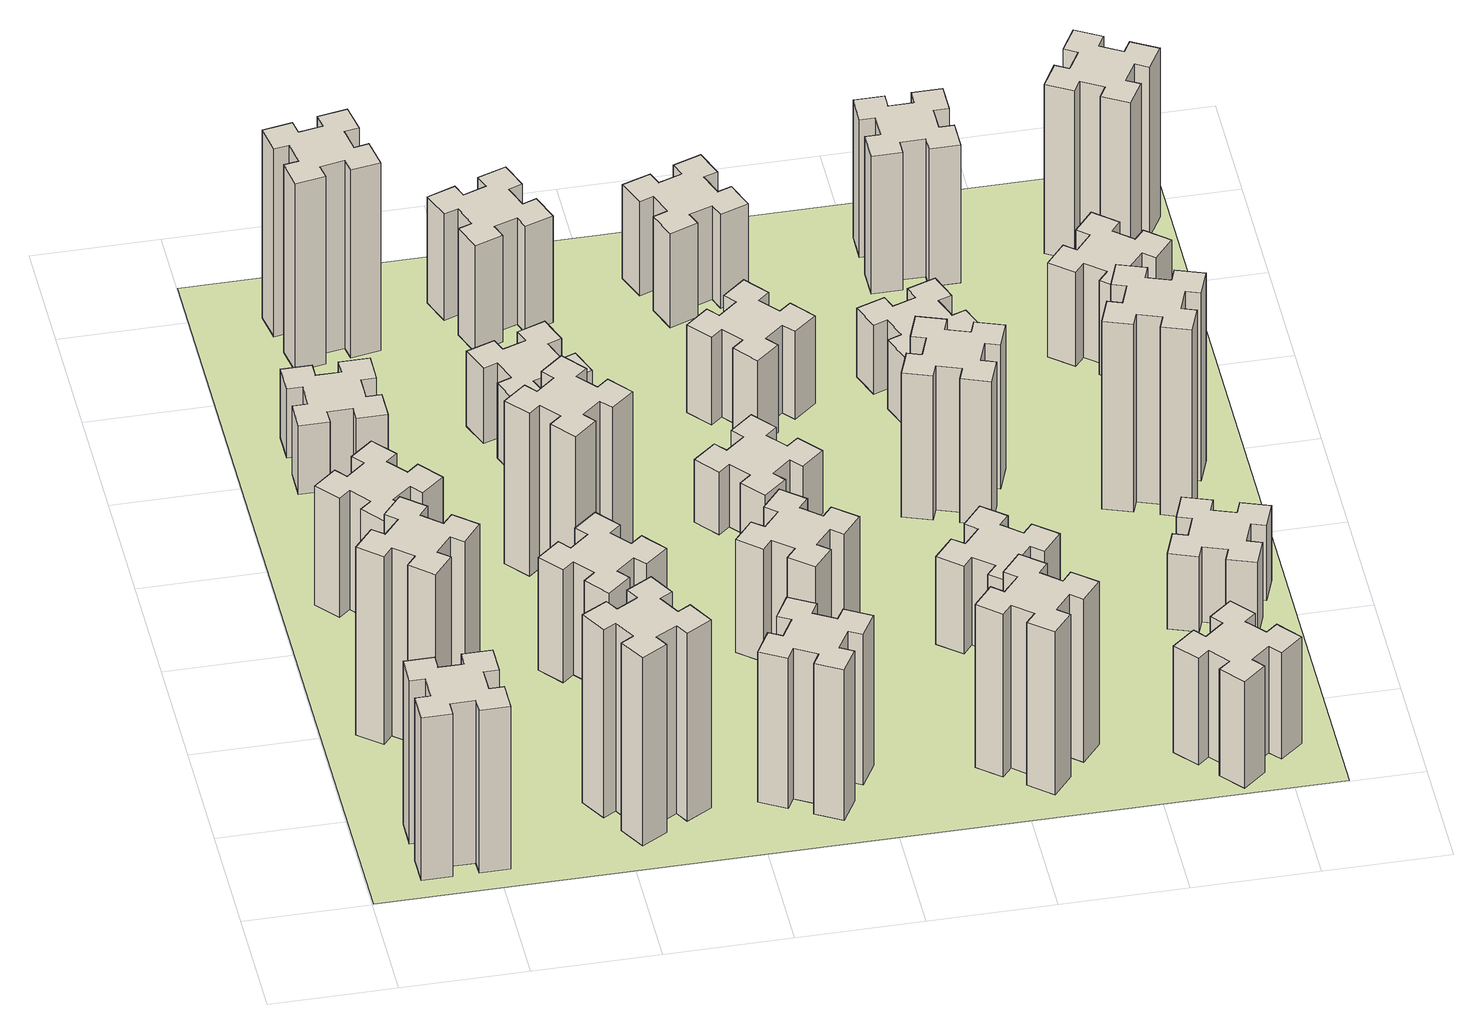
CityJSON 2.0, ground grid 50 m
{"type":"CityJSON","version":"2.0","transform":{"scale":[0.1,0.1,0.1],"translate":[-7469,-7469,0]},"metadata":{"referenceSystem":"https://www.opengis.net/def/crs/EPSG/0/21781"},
"CityObjects":{
"building1":{"type":"Building","attributes":{"class":"1000","function":"1000","usage":"1000","yearOfConstruction":2016,"roofType":"1000","measuredHeight":78,"storeysAboveGround":30,"storeysBelowGround":0},"geometry":[{"type":"Solid","lod":"1","boundaries":[[[[0,1,2,3,4,5,6,7,8,9,10,11,12,13,14,15,16,17,18,19]],[[17,16,20,21]],[[16,15,22,20]],[[15,14,23,22]],[[14,13,24,23]],[[13,12,25,24]],[[12,11,26,25]],[[11,10,27,26]],[[10,9,28,27]],[[9,8,29,28]],[[8,7,30,29]],[[7,6,31,30]],[[6,5,32,31]],[[5,4,33,32]],[[4,3,34,33]],[[3,2,35,34]],[[2,1,36,35]],[[1,0,37,36]],[[0,19,38,37]],[[19,18,39,38]],[[18,17,21,39]],[[24,25,26,27,28,29,30,31,32,33,34,35,36,37,38,39,21,20,22,23]]]]}]},
"building2":{"type":"Building","attributes":{"class":"1000","function":"1000","usage":"1000","yearOfConstruction":2016,"roofType":"1000","measuredHeight":90,"storeysAboveGround":30,"storeysBelowGround":0},"geometry":[{"type":"Solid","lod":"1","boundaries":[[[[40,41,42,43,44,45,46,47,48,49,50,51,52,53,54,55,56,57,58,59]],[[57,56,60,61]],[[56,55,62,60]],[[55,54,63,62]],[[54,53,64,63]],[[53,52,65,64]],[[52,51,66,65]],[[51,50,67,66]],[[50,49,68,67]],[[49,48,69,68]],[[48,47,70,69]],[[47,46,71,70]],[[46,45,72,71]],[[45,44,73,72]],[[44,43,74,73]],[[43,42,75,74]],[[42,41,76,75]],[[41,40,77,76]],[[40,59,78,77]],[[59,58,79,78]],[[58,57,61,79]],[[64,65,66,67,68,69,70,71,72,73,74,75,76,77,78,79,61,60,62,63]]]]}]},
"building3":{"type":"Building","attributes":{"class":"1000","function":"1000","usage":"1000","yearOfConstruction":2016,"roofType":"1000","measuredHeight":57,"storeysAboveGround":30,"storeysBelowGround":0},"geometry":[{"type":"Solid","lod":"1","boundaries":[[[[80,81,82,83,84,85,86,87,88,89,90,91,92,93,94,95,96,97,98,99]],[[97,96,100,101]],[[96,95,102,100]],[[95,94,103,102]],[[94,93,104,103]],[[93,92,105,104]],[[92,91,106,105]],[[91,90,107,106]],[[90,89,108,107]],[[89,88,109,108]],[[88,87,110,109]],[[87,86,111,110]],[[86,85,112,111]],[[85,84,113,112]],[[84,83,114,113]],[[83,82,115,114]],[[82,81,116,115]],[[81,80,117,116]],[[80,99,118,117]],[[99,98,119,118]],[[98,97,101,119]],[[104,105,106,107,108,109,110,111,112,113,114,115,116,117,118,119,101,100,102,103]]]]}]},
"building4":{"type":"Building","attributes":{"class":"1000","function":"1000","usage":"1000","yearOfConstruction":2016,"roofType":"1000","measuredHeight":33,"storeysAboveGround":30,"storeysBelowGround":0},"geometry":[{"type":"Solid","lod":"1","boundaries":[[[[120,121,122,123,124,125,126,127,128,129,130,131,132,133,134,135,136,137,138,139]],[[137,136,140,141]],[[136,135,142,140]],[[135,134,143,142]],[[134,133,144,143]],[[133,132,145,144]],[[132,131,146,145]],[[131,130,147,146]],[[130,129,148,147]],[[129,128,149,148]],[[128,127,150,149]],[[127,126,151,150]],[[126,125,152,151]],[[125,124,153,152]],[[124,123,154,153]],[[123,122,155,154]],[[122,121,156,155]],[[121,120,157,156]],[[120,139,158,157]],[[139,138,159,158]],[[138,137,141,159]],[[144,145,146,147,148,149,150,151,152,153,154,155,156,157,158,159,141,140,142,143]]]]}]},
"building5":{"type":"Building","attributes":{"class":"1000","function":"1000","usage":"1000","yearOfConstruction":2016,"roofType":"1000","measuredHeight":90,"storeysAboveGround":30,"storeysBelowGround":0},"geometry":[{"type":"Solid","lod":"1","boundaries":[[[[160,161,162,163,164,165,166,167,168,169,170,171,172,173,174,175,176,177,178,179]],[[177,176,180,181]],[[176,175,182,180]],[[175,174,183,182]],[[174,173,184,183]],[[173,172,185,184]],[[172,171,186,185]],[[171,170,187,186]],[[170,169,188,187]],[[169,168,189,188]],[[168,167,190,189]],[[167,166,191,190]],[[166,165,192,191]],[[165,164,193,192]],[[164,163,194,193]],[[163,162,195,194]],[[162,161,196,195]],[[161,160,197,196]],[[160,179,198,197]],[[179,178,199,198]],[[178,177,181,199]],[[184,185,186,187,188,189,190,191,192,193,194,195,196,197,198,199,181,180,182,183]]]]}]},
"building6":{"type":"Building","attributes":{"class":"1000","function":"1000","usage":"1000","yearOfConstruction":2016,"roofType":"1000","measuredHeight":90,"storeysAboveGround":30,"storeysBelowGround":0},"geometry":[{"type":"Solid","lod":"1","boundaries":[[[[200,201,202,203,204,205,206,207,208,209,210,211,212,213,214,215,216,217,218,219]],[[217,216,220,221]],[[216,215,222,220]],[[215,214,223,222]],[[214,213,224,223]],[[213,212,225,224]],[[212,211,226,225]],[[211,210,227,226]],[[210,209,228,227]],[[209,208,229,228]],[[208,207,230,229]],[[207,206,231,230]],[[206,205,232,231]],[[205,204,233,232]],[[204,203,234,233]],[[203,202,235,234]],[[202,201,236,235]],[[201,200,237,236]],[[200,219,238,237]],[[219,218,239,238]],[[218,217,221,239]],[[224,225,226,227,228,229,230,231,232,233,234,235,236,237,238,239,221,220,222,223]]]]}]},
"building7":{"type":"Building","attributes":{"class":"1000","function":"1000","usage":"1000","yearOfConstruction":2016,"roofType":"1000","measuredHeight":54,"storeysAboveGround":30,"storeysBelowGround":0},"geometry":[{"type":"Solid","lod":"1","boundaries":[[[[240,241,242,243,244,245,246,247,248,249,250,251,252,253,254,255,256,257,258,259]],[[257,256,260,261]],[[256,255,262,260]],[[255,254,263,262]],[[254,253,264,263]],[[253,252,265,264]],[[252,251,266,265]],[[251,250,267,266]],[[250,249,268,267]],[[249,248,269,268]],[[248,247,270,269]],[[247,246,271,270]],[[246,245,272,271]],[[245,244,273,272]],[[244,243,274,273]],[[243,242,275,274]],[[242,241,276,275]],[[241,240,277,276]],[[240,259,278,277]],[[259,258,279,278]],[[258,257,261,279]],[[264,265,266,267,268,269,270,271,272,273,274,275,276,277,278,279,261,260,262,263]]]]}]},
"building8":{"type":"Building","attributes":{"class":"1000","function":"1000","usage":"1000","yearOfConstruction":2016,"roofType":"1000","measuredHeight":78,"storeysAboveGround":30,"storeysBelowGround":0},"geometry":[{"type":"Solid","lod":"1","boundaries":[[[[280,281,282,283,284,285,286,287,288,289,290,291,292,293,294,295,296,297,298,299]],[[297,296,300,301]],[[296,295,302,300]],[[295,294,303,302]],[[294,293,304,303]],[[293,292,305,304]],[[292,291,306,305]],[[291,290,307,306]],[[290,289,308,307]],[[289,288,309,308]],[[288,287,310,309]],[[287,286,311,310]],[[286,285,312,311]],[[285,284,313,312]],[[284,283,314,313]],[[283,282,315,314]],[[282,281,316,315]],[[281,280,317,316]],[[280,299,318,317]],[[299,298,319,318]],[[298,297,301,319]],[[304,305,306,307,308,309,310,311,312,313,314,315,316,317,318,319,301,300,302,303]]]]}]},
"building9":{"type":"Building","attributes":{"class":"1000","function":"1000","usage":"1000","yearOfConstruction":2016,"roofType":"1000","measuredHeight":72,"storeysAboveGround":30,"storeysBelowGround":0},"geometry":[{"type":"Solid","lod":"1","boundaries":[[[[320,321,322,323,324,325,326,327,328,329,330,331,332,333,334,335,336,337,338,339]],[[337,336,340,341]],[[336,335,342,340]],[[335,334,343,342]],[[334,333,344,343]],[[333,332,345,344]],[[332,331,346,345]],[[331,330,347,346]],[[330,329,348,347]],[[329,328,349,348]],[[328,327,350,349]],[[327,326,351,350]],[[326,325,352,351]],[[325,324,353,352]],[[324,323,354,353]],[[323,322,355,354]],[[322,321,356,355]],[[321,320,357,356]],[[320,339,358,357]],[[339,338,359,358]],[[338,337,341,359]],[[344,345,346,347,348,349,350,351,352,353,354,355,356,357,358,359,341,340,342,343]]]]}]},
"building10":{"type":"Building","attributes":{"class":"1000","function":"1000","usage":"1000","yearOfConstruction":2016,"roofType":"1000","measuredHeight":36,"storeysAboveGround":30,"storeysBelowGround":0},"geometry":[{"type":"Solid","lod":"1","boundaries":[[[[360,361,362,363,364,365,366,367,368,369,370,371,372,373,374,375,376,377,378,379]],[[377,376,380,381]],[[376,375,382,380]],[[375,374,383,382]],[[374,373,384,383]],[[373,372,385,384]],[[372,371,386,385]],[[371,370,387,386]],[[370,369,388,387]],[[369,368,389,388]],[[368,367,390,389]],[[367,366,391,390]],[[366,365,392,391]],[[365,364,393,392]],[[364,363,394,393]],[[363,362,395,394]],[[362,361,396,395]],[[361,360,397,396]],[[360,379,398,397]],[[379,378,399,398]],[[378,377,381,399]],[[384,385,386,387,388,389,390,391,392,393,394,395,396,397,398,399,381,380,382,383]]]]}]},
"building11":{"type":"Building","attributes":{"class":"1000","function":"1000","usage":"1000","yearOfConstruction":2016,"roofType":"1000","measuredHeight":51,"storeysAboveGround":30,"storeysBelowGround":0},"geometry":[{"type":"Solid","lod":"1","boundaries":[[[[400,401,402,403,404,405,406,407,408,409,410,411,412,413,414,415,416,417,418,419]],[[417,416,420,421]],[[416,415,422,420]],[[415,414,423,422]],[[414,413,424,423]],[[413,412,425,424]],[[412,411,426,425]],[[411,410,427,426]],[[410,409,428,427]],[[409,408,429,428]],[[408,407,430,429]],[[407,406,431,430]],[[406,405,432,431]],[[405,404,433,432]],[[404,403,434,433]],[[403,402,435,434]],[[402,401,436,435]],[[401,400,437,436]],[[400,419,438,437]],[[419,418,439,438]],[[418,417,421,439]],[[424,425,426,427,428,429,430,431,432,433,434,435,436,437,438,439,421,420,422,423]]]]}]},
"building12":{"type":"Building","attributes":{"class":"1000","function":"1000","usage":"1000","yearOfConstruction":2016,"roofType":"1000","measuredHeight":54,"storeysAboveGround":30,"storeysBelowGround":0},"geometry":[{"type":"Solid","lod":"1","boundaries":[[[[440,441,442,443,444,445,446,447,448,449,450,451,452,453,454,455,456,457,458,459]],[[457,456,460,461]],[[456,455,462,460]],[[455,454,463,462]],[[454,453,464,463]],[[453,452,465,464]],[[452,451,466,465]],[[451,450,467,466]],[[450,449,468,467]],[[449,448,469,468]],[[448,447,470,469]],[[447,446,471,470]],[[446,445,472,471]],[[445,444,473,472]],[[444,443,474,473]],[[443,442,475,474]],[[442,441,476,475]],[[441,440,477,476]],[[440,459,478,477]],[[459,458,479,478]],[[458,457,461,479]],[[464,465,466,467,468,469,470,471,472,473,474,475,476,477,478,479,461,460,462,463]]]]}]},
"building13":{"type":"Building","attributes":{"class":"1000","function":"1000","usage":"1000","yearOfConstruction":2016,"roofType":"1000","measuredHeight":30,"storeysAboveGround":30,"storeysBelowGround":0},"geometry":[{"type":"Solid","lod":"1","boundaries":[[[[480,481,482,483,484,485,486,487,488,489,490,491,492,493,494,495,496,497,498,499]],[[497,496,500,501]],[[496,495,502,500]],[[495,494,503,502]],[[494,493,504,503]],[[493,492,505,504]],[[492,491,506,505]],[[491,490,507,506]],[[490,489,508,507]],[[489,488,509,508]],[[488,487,510,509]],[[487,486,511,510]],[[486,485,512,511]],[[485,484,513,512]],[[484,483,514,513]],[[483,482,515,514]],[[482,481,516,515]],[[481,480,517,516]],[[480,499,518,517]],[[499,498,519,518]],[[498,497,501,519]],[[504,505,506,507,508,509,510,511,512,513,514,515,516,517,518,519,501,500,502,503]]]]}]},
"building14":{"type":"Building","attributes":{"class":"1000","function":"1000","usage":"1000","yearOfConstruction":2016,"roofType":"1000","measuredHeight":78,"storeysAboveGround":30,"storeysBelowGround":0},"geometry":[{"type":"Solid","lod":"1","boundaries":[[[[520,521,522,523,524,525,526,527,528,529,530,531,532,533,534,535,536,537,538,539]],[[537,536,540,541]],[[536,535,542,540]],[[535,534,543,542]],[[534,533,544,543]],[[533,532,545,544]],[[532,531,546,545]],[[531,530,547,546]],[[530,529,548,547]],[[529,528,549,548]],[[528,527,550,549]],[[527,526,551,550]],[[526,525,552,551]],[[525,524,553,552]],[[524,523,554,553]],[[523,522,555,554]],[[522,521,556,555]],[[521,520,557,556]],[[520,539,558,557]],[[539,538,559,558]],[[538,537,541,559]],[[544,545,546,547,548,549,550,551,552,553,554,555,556,557,558,559,541,540,542,543]]]]}]},
"building15":{"type":"Building","attributes":{"class":"1000","function":"1000","usage":"1000","yearOfConstruction":2016,"roofType":"1000","measuredHeight":42,"storeysAboveGround":30,"storeysBelowGround":0},"geometry":[{"type":"Solid","lod":"1","boundaries":[[[[560,561,562,563,564,565,566,567,568,569,570,571,572,573,574,575,576,577,578,579]],[[577,576,580,581]],[[576,575,582,580]],[[575,574,583,582]],[[574,573,584,583]],[[573,572,585,584]],[[572,571,586,585]],[[571,570,587,586]],[[570,569,588,587]],[[569,568,589,588]],[[568,567,590,589]],[[567,566,591,590]],[[566,565,592,591]],[[565,564,593,592]],[[564,563,594,593]],[[563,562,595,594]],[[562,561,596,595]],[[561,560,597,596]],[[560,579,598,597]],[[579,578,599,598]],[[578,577,581,599]],[[584,585,586,587,588,589,590,591,592,593,594,595,596,597,598,599,581,580,582,583]]]]}]},
"building16":{"type":"Building","attributes":{"class":"1000","function":"1000","usage":"1000","yearOfConstruction":2016,"roofType":"1000","measuredHeight":45,"storeysAboveGround":30,"storeysBelowGround":0},"geometry":[{"type":"Solid","lod":"1","boundaries":[[[[600,601,602,603,604,605,606,607,608,609,610,611,612,613,614,615,616,617,618,619]],[[617,616,620,621]],[[616,615,622,620]],[[615,614,623,622]],[[614,613,624,623]],[[613,612,625,624]],[[612,611,626,625]],[[611,610,627,626]],[[610,609,628,627]],[[609,608,629,628]],[[608,607,630,629]],[[607,606,631,630]],[[606,605,632,631]],[[605,604,633,632]],[[604,603,634,633]],[[603,602,635,634]],[[602,601,636,635]],[[601,600,637,636]],[[600,619,638,637]],[[619,618,639,638]],[[618,617,621,639]],[[624,625,626,627,628,629,630,631,632,633,634,635,636,637,638,639,621,620,622,623]]]]}]},
"building17":{"type":"Building","attributes":{"class":"1000","function":"1000","usage":"1000","yearOfConstruction":2016,"roofType":"1000","measuredHeight":42,"storeysAboveGround":30,"storeysBelowGround":0},"geometry":[{"type":"Solid","lod":"1","boundaries":[[[[640,641,642,643,644,645,646,647,648,649,650,651,652,653,654,655,656,657,658,659]],[[657,656,660,661]],[[656,655,662,660]],[[655,654,663,662]],[[654,653,664,663]],[[653,652,665,664]],[[652,651,666,665]],[[651,650,667,666]],[[650,649,668,667]],[[649,648,669,668]],[[648,647,670,669]],[[647,646,671,670]],[[646,645,672,671]],[[645,644,673,672]],[[644,643,674,673]],[[643,642,675,674]],[[642,641,676,675]],[[641,640,677,676]],[[640,659,678,677]],[[659,658,679,678]],[[658,657,661,679]],[[664,665,666,667,668,669,670,671,672,673,674,675,676,677,678,679,661,660,662,663]]]]}]},
"building18":{"type":"Building","attributes":{"class":"1000","function":"1000","usage":"1000","yearOfConstruction":2016,"roofType":"1000","measuredHeight":69,"storeysAboveGround":30,"storeysBelowGround":0},"geometry":[{"type":"Solid","lod":"1","boundaries":[[[[680,681,682,683,684,685,686,687,688,689,690,691,692,693,694,695,696,697,698,699]],[[697,696,700,701]],[[696,695,702,700]],[[695,694,703,702]],[[694,693,704,703]],[[693,692,705,704]],[[692,691,706,705]],[[691,690,707,706]],[[690,689,708,707]],[[689,688,709,708]],[[688,687,710,709]],[[687,686,711,710]],[[686,685,712,711]],[[685,684,713,712]],[[684,683,714,713]],[[683,682,715,714]],[[682,681,716,715]],[[681,680,717,716]],[[680,699,718,717]],[[699,698,719,718]],[[698,697,701,719]],[[704,705,706,707,708,709,710,711,712,713,714,715,716,717,718,719,701,700,702,703]]]]}]},
"building19":{"type":"Building","attributes":{"class":"1000","function":"1000","usage":"1000","yearOfConstruction":2016,"roofType":"1000","measuredHeight":33,"storeysAboveGround":30,"storeysBelowGround":0},"geometry":[{"type":"Solid","lod":"1","boundaries":[[[[720,721,722,723,724,725,726,727,728,729,730,731,732,733,734,735,736,737,738,739]],[[737,736,740,741]],[[736,735,742,740]],[[735,734,743,742]],[[734,733,744,743]],[[733,732,745,744]],[[732,731,746,745]],[[731,730,747,746]],[[730,729,748,747]],[[729,728,749,748]],[[728,727,750,749]],[[727,726,751,750]],[[726,725,752,751]],[[725,724,753,752]],[[724,723,754,753]],[[723,722,755,754]],[[722,721,756,755]],[[721,720,757,756]],[[720,739,758,757]],[[739,738,759,758]],[[738,737,741,759]],[[744,745,746,747,748,749,750,751,752,753,754,755,756,757,758,759,741,740,742,743]]]]}]},
"building20":{"type":"Building","attributes":{"class":"1000","function":"1000","usage":"1000","yearOfConstruction":2016,"roofType":"1000","measuredHeight":51,"storeysAboveGround":30,"storeysBelowGround":0},"geometry":[{"type":"Solid","lod":"1","boundaries":[[[[760,761,762,763,764,765,766,767,768,769,770,771,772,773,774,775,776,777,778,779]],[[777,776,780,781]],[[776,775,782,780]],[[775,774,783,782]],[[774,773,784,783]],[[773,772,785,784]],[[772,771,786,785]],[[771,770,787,786]],[[770,769,788,787]],[[769,768,789,788]],[[768,767,790,789]],[[767,766,791,790]],[[766,765,792,791]],[[765,764,793,792]],[[764,763,794,793]],[[763,762,795,794]],[[762,761,796,795]],[[761,760,797,796]],[[760,779,798,797]],[[779,778,799,798]],[[778,777,781,799]],[[784,785,786,787,788,789,790,791,792,793,794,795,796,797,798,799,781,780,782,783]]]]}]},
"building21":{"type":"Building","attributes":{"class":"1000","function":"1000","usage":"1000","yearOfConstruction":2016,"roofType":"1000","measuredHeight":66,"storeysAboveGround":30,"storeysBelowGround":0},"geometry":[{"type":"Solid","lod":"1","boundaries":[[[[800,801,802,803,804,805,806,807,808,809,810,811,812,813,814,815,816,817,818,819]],[[817,816,820,821]],[[816,815,822,820]],[[815,814,823,822]],[[814,813,824,823]],[[813,812,825,824]],[[812,811,826,825]],[[811,810,827,826]],[[810,809,828,827]],[[809,808,829,828]],[[808,807,830,829]],[[807,806,831,830]],[[806,805,832,831]],[[805,804,833,832]],[[804,803,834,833]],[[803,802,835,834]],[[802,801,836,835]],[[801,800,837,836]],[[800,819,838,837]],[[819,818,839,838]],[[818,817,821,839]],[[824,825,826,827,828,829,830,831,832,833,834,835,836,837,838,839,821,820,822,823]]]]}]},
"building22":{"type":"Building","attributes":{"class":"1000","function":"1000","usage":"1000","yearOfConstruction":2016,"roofType":"1000","measuredHeight":36,"storeysAboveGround":30,"storeysBelowGround":0},"geometry":[{"type":"Solid","lod":"1","boundaries":[[[[840,841,842,843,844,845,846,847,848,849,850,851,852,853,854,855,856,857,858,859]],[[857,856,860,861]],[[856,855,862,860]],[[855,854,863,862]],[[854,853,864,863]],[[853,852,865,864]],[[852,851,866,865]],[[851,850,867,866]],[[850,849,868,867]],[[849,848,869,868]],[[848,847,870,869]],[[847,846,871,870]],[[846,845,872,871]],[[845,844,873,872]],[[844,843,874,873]],[[843,842,875,874]],[[842,841,876,875]],[[841,840,877,876]],[[840,859,878,877]],[[859,858,879,878]],[[858,857,861,879]],[[864,865,866,867,868,869,870,871,872,873,874,875,876,877,878,879,861,860,862,863]]]]}]},
"building23":{"type":"Building","attributes":{"class":"1000","function":"1000","usage":"1000","yearOfConstruction":2016,"roofType":"1000","measuredHeight":90,"storeysAboveGround":30,"storeysBelowGround":0},"geometry":[{"type":"Solid","lod":"1","boundaries":[[[[880,881,882,883,884,885,886,887,888,889,890,891,892,893,894,895,896,897,898,899]],[[897,896,900,901]],[[896,895,902,900]],[[895,894,903,902]],[[894,893,904,903]],[[893,892,905,904]],[[892,891,906,905]],[[891,890,907,906]],[[890,889,908,907]],[[889,888,909,908]],[[888,887,910,909]],[[887,886,911,910]],[[886,885,912,911]],[[885,884,913,912]],[[884,883,914,913]],[[883,882,915,914]],[[882,881,916,915]],[[881,880,917,916]],[[880,899,918,917]],[[899,898,919,918]],[[898,897,901,919]],[[904,905,906,907,908,909,910,911,912,913,914,915,916,917,918,919,901,900,902,903]]]]}]},
"building24":{"type":"Building","attributes":{"class":"1000","function":"1000","usage":"1000","yearOfConstruction":2016,"roofType":"1000","measuredHeight":45,"storeysAboveGround":30,"storeysBelowGround":0},"geometry":[{"type":"Solid","lod":"1","boundaries":[[[[920,921,922,923,924,925,926,927,928,929,930,931,932,933,934,935,936,937,938,939]],[[937,936,940,941]],[[936,935,942,940]],[[935,934,943,942]],[[934,933,944,943]],[[933,932,945,944]],[[932,931,946,945]],[[931,930,947,946]],[[930,929,948,947]],[[929,928,949,948]],[[928,927,950,949]],[[927,926,951,950]],[[926,925,952,951]],[[925,924,953,952]],[[924,923,954,953]],[[923,922,955,954]],[[922,921,956,955]],[[921,920,957,956]],[[920,939,958,957]],[[939,938,959,958]],[[938,937,941,959]],[[944,945,946,947,948,949,950,951,952,953,954,955,956,957,958,959,941,940,942,943]]]]}]},
"building25":{"type":"Building","attributes":{"class":"1000","function":"1000","usage":"1000","yearOfConstruction":2016,"roofType":"1000","measuredHeight":81,"storeysAboveGround":30,"storeysBelowGround":0},"geometry":[{"type":"Solid","lod":"1","boundaries":[[[[960,961,962,963,964,965,966,967,968,969,970,971,972,973,974,975,976,977,978,979]],[[977,976,980,981]],[[976,975,982,980]],[[975,974,983,982]],[[974,973,984,983]],[[973,972,985,984]],[[972,971,986,985]],[[971,970,987,986]],[[970,969,988,987]],[[969,968,989,988]],[[968,967,990,989]],[[967,966,991,990]],[[966,965,992,991]],[[965,964,993,992]],[[964,963,994,993]],[[963,962,995,994]],[[962,961,996,995]],[[961,960,997,996]],[[960,979,998,997]],[[979,978,999,998]],[[978,977,981,999]],[[984,985,986,987,988,989,990,991,992,993,994,995,996,997,998,999,981,980,982,983]]]]}]},
"landuse1":{"type":"LandUse","attributes":{"name":"plot1","function":"1010"},"geometry":[{"type":"MultiSurface","lod":"1","boundaries":[[[1000,1001,1002,1003]]]}]}
},
"vertices":[
[265,325,0],[265,225,0],[205,225,0],[205,105,0],[325,105,0],[325,165,0],[425,165,0],[425,105,0],[545,105,0],[545,225,0],[485,225,0],[485,325,0],[545,325,0],[545,445,0],[425,445,0],[425,385,0],[325,385,0],[325,445,0],[205,445,0],[205,325,0],[325,385,780],[325,445,780],[425,385,780],[425,445,780],[545,445,780],[545,325,780],[485,325,780],[485,225,780],[545,225,780],[545,105,780],[425,105,780],[425,165,780],[325,165,780],[325,105,780],[205,105,780],[205,225,780],[265,225,780],[265,325,780],[205,325,780],[205,445,780],
[484,1067,0],[408,1132,0],[446,1178,0],[354,1255,0],[277,1163,0],[323,1124,0],[259,1048,0],[213,1086,0],[136,994,0],[228,917,0],[266,963,0],[343,899,0],[304,853,0],[396,776,0],[473,868,0],[427,906,0],[492,983,0],[538,944,0],[615,1036,0],[523,1113,0],[492,983,900],[538,944,900],[427,906,900],[473,868,900],[396,776,900],[304,853,900],[343,899,900],[266,963,900],[228,917,900],[136,994,900],[213,1086,900],[259,1048,900],[323,1124,900],[277,1163,900],[354,1255,900],[446,1178,900],[408,1132,900],[484,1067,900],[523,1113,900],[615,1036,900],
[492,1788,0],[427,1864,0],[473,1903,0],[396,1995,0],[304,1918,0],[343,1872,0],[266,1807,0],[228,1853,0],[136,1776,0],[213,1684,0],[259,1723,0],[323,1646,0],[277,1608,0],[354,1516,0],[446,1593,0],[408,1639,0],[484,1703,0],[523,1657,0],[615,1734,0],[538,1826,0],[484,1703,570],[523,1657,570],[408,1639,570],[446,1593,570],[354,1516,570],[277,1608,570],[323,1646,570],[259,1723,570],[213,1684,570],[136,1776,570],[228,1853,570],[266,1807,570],[343,1872,570],[304,1918,570],[396,1995,570],[473,1903,570],[427,1864,570],[492,1788,570],[538,1826,570],[615,1734,570],
[485,2545,0],[485,2645,0],[545,2645,0],[545,2765,0],[425,2765,0],[425,2705,0],[325,2705,0],[325,2765,0],[205,2765,0],[205,2645,0],[265,2645,0],[265,2545,0],[205,2545,0],[205,2425,0],[325,2425,0],[325,2485,0],[425,2485,0],[425,2425,0],[545,2425,0],[545,2545,0],[425,2485,330],[425,2425,330],[325,2485,330],[325,2425,330],[205,2425,330],[205,2545,330],[265,2545,330],[265,2645,330],[205,2645,330],[205,2765,330],[325,2765,330],[325,2705,330],[425,2705,330],[425,2765,330],[545,2765,330],[545,2645,330],[485,2645,330],[485,2545,330],[545,2545,330],[545,2425,330],
[1127,255,0],[1214,305,0],[1244,253,0],[1348,313,0],[1288,417,0],[1236,387,0],[1186,474,0],[1238,504,0],[1178,608,0],[1074,548,0],[1104,496,0],[1017,446,0],[987,498,0],[883,438,0],[943,334,0],[995,364,0],[1045,277,0],[993,247,0],[1053,143,0],[1157,203,0],[1045,277,900],[993,247,900],[995,364,900],[943,334,900],[883,438,900],[987,498,900],[1017,446,900],[1104,496,900],[1074,548,900],[1178,608,900],[1238,504,900],[1186,474,900],[1236,387,900],[1288,417,900],[1348,313,900],[1244,253,900],[1214,305,900],[1127,255,900],[1157,203,900],[1053,143,900],
[592,3305,0],[575,3404,0],[634,3414,0],[613,3532,0],[495,3511,0],[505,3452,0],[407,3435,0],[397,3494,0],[278,3473,0],[299,3355,0],[358,3365,0],[376,3267,0],[317,3257,0],[337,3138,0],[456,3159,0],[445,3218,0],[544,3236,0],[554,3177,0],[672,3197,0],[651,3316,0],[544,3236,900],[554,3177,900],[445,3218,900],[456,3159,900],[337,3138,900],[317,3257,900],[376,3267,900],[358,3365,900],[299,3355,900],[278,3473,900],[397,3494,900],[407,3435,900],[505,3452,900],[495,3511,900],[613,3532,900],[634,3414,900],[575,3404,900],[592,3305,900],[651,3316,900],[672,3197,900],
[1083,1332,0],[1006,1267,0],[968,1313,0],[876,1236,0],[953,1144,0],[999,1183,0],[1063,1106,0],[1017,1068,0],[1094,976,0],[1186,1053,0],[1148,1099,0],[1224,1163,0],[1263,1117,0],[1355,1194,0],[1278,1286,0],[1232,1248,0],[1167,1324,0],[1213,1363,0],[1136,1455,0],[1044,1378,0],[1167,1324,540],[1213,1363,540],[1232,1248,540],[1278,1286,540],[1355,1194,540],[1263,1117,540],[1224,1163,540],[1148,1099,540],[1186,1053,540],[1094,976,540],[1017,1068,540],[1063,1106,540],[999,1183,540],[953,1144,540],[876,1236,540],[968,1313,540],[1006,1267,540],[1083,1332,540],[1044,1378,540],[1136,1455,540],
[1083,1972,0],[1006,1907,0],[968,1953,0],[876,1876,0],[953,1784,0],[999,1823,0],[1063,1746,0],[1017,1708,0],[1094,1616,0],[1186,1693,0],[1148,1739,0],[1224,1803,0],[1263,1757,0],[1355,1834,0],[1278,1926,0],[1232,1888,0],[1167,1964,0],[1213,2003,0],[1136,2095,0],[1044,2018,0],[1167,1964,780],[1213,2003,780],[1232,1888,780],[1278,1926,780],[1355,1834,780],[1263,1757,780],[1224,1803,780],[1148,1739,780],[1186,1693,780],[1094,1616,780],[1017,1708,780],[1063,1746,780],[999,1823,780],[953,1784,780],[876,1876,780],[968,1953,780],[1006,1907,780],[1083,1972,780],[1044,2018,780],[1136,2095,780],
[1657,305,0],[1744,255,0],[1714,203,0],[1818,143,0],[1878,247,0],[1826,277,0],[1876,364,0],[1928,334,0],[1988,438,0],[1884,498,0],[1854,446,0],[1767,496,0],[1797,548,0],[1693,608,0],[1633,504,0],[1685,474,0],[1635,387,0],[1583,417,0],[1523,313,0],[1627,253,0],[1635,387,720],[1583,417,720],[1685,474,720],[1633,504,720],[1693,608,720],[1797,548,720],[1767,496,720],[1854,446,720],[1884,498,720],[1988,438,720],[1928,334,720],[1876,364,720],[1826,277,720],[1878,247,720],[1818,143,720],[1714,203,720],[1744,255,720],[1657,305,720],[1627,253,720],[1523,313,720],
[1106,2475,0],[1200,2509,0],[1220,2453,0],[1333,2494,0],[1292,2607,0],[1236,2586,0],[1202,2680,0],[1258,2700,0],[1217,2813,0],[1104,2772,0],[1125,2716,0],[1031,2682,0],[1010,2738,0],[897,2697,0],[939,2584,0],[995,2605,0],[1029,2511,0],[973,2490,0],[1014,2377,0],[1127,2419,0],[1029,2511,360],[973,2490,360],[995,2605,360],[939,2584,360],[897,2697,360],[1010,2738,360],[1031,2682,360],[1125,2716,360],[1104,2772,360],[1217,2813,360],[1258,2700,360],[1202,2680,360],[1236,2586,360],[1292,2607,360],[1333,2494,360],[1220,2453,360],[1200,2509,360],[1106,2475,360],[1127,2419,360],[1014,2377,360],
[1125,3456,0],[1031,3422,0],[1010,3478,0],[897,3437,0],[939,3324,0],[995,3345,0],[1029,3251,0],[973,3230,0],[1014,3117,0],[1127,3159,0],[1106,3215,0],[1200,3249,0],[1220,3193,0],[1333,3234,0],[1292,3347,0],[1236,3326,0],[1202,3420,0],[1258,3440,0],[1217,3553,0],[1104,3512,0],[1202,3420,510],[1258,3440,510],[1236,3326,510],[1292,3347,510],[1333,3234,510],[1220,3193,510],[1200,3249,510],[1106,3215,510],[1127,3159,510],[1014,3117,510],[973,3230,510],[1029,3251,510],[995,3345,510],[939,3324,510],[897,3437,510],[1010,3478,510],[1031,3422,510],[1125,3456,510],[1104,3512,510],[1217,3553,510],
[1746,1163,0],[1823,1099,0],[1784,1053,0],[1876,976,0],[1953,1068,0],[1907,1106,0],[1972,1183,0],[2018,1144,0],[2095,1236,0],[2003,1313,0],[1964,1267,0],[1888,1332,0],[1926,1378,0],[1834,1455,0],[1757,1363,0],[1803,1324,0],[1739,1248,0],[1693,1286,0],[1616,1194,0],[1708,1117,0],[1739,1248,540],[1693,1286,540],[1803,1324,540],[1757,1363,540],[1834,1455,540],[1926,1378,540],[1888,1332,540],[1964,1267,540],[2003,1313,540],[2095,1236,540],[2018,1144,540],[1972,1183,540],[1907,1106,540],[1953,1068,540],[1876,976,540],[1784,1053,540],[1823,1099,540],[1746,1163,540],[1708,1117,540],[1616,1194,540],
[1972,1988,0],[1907,2064,0],[1953,2103,0],[1876,2195,0],[1784,2118,0],[1823,2072,0],[1746,2007,0],[1708,2053,0],[1616,1976,0],[1693,1884,0],[1739,1923,0],[1803,1846,0],[1757,1808,0],[1834,1716,0],[1926,1793,0],[1888,1839,0],[1964,1903,0],[2003,1857,0],[2095,1934,0],[2018,2026,0],[1964,1903,300],[2003,1857,300],[1888,1839,300],[1926,1793,300],[1834,1716,300],[1757,1808,300],[1803,1846,300],[1739,1923,300],[1693,1884,300],[1616,1976,300],[1708,2053,300],[1746,2007,300],[1823,2072,300],[1784,2118,300],[1876,2195,300],[1953,2103,300],[1907,2064,300],[1972,1988,300],[2018,2026,300],[2095,1934,300],
[2486,323,0],[2563,259,0],[2524,213,0],[2616,136,0],[2693,228,0],[2647,266,0],[2712,343,0],[2758,304,0],[2835,396,0],[2743,473,0],[2704,427,0],[2628,492,0],[2666,538,0],[2574,615,0],[2497,523,0],[2543,484,0],[2479,408,0],[2433,446,0],[2356,354,0],[2448,277,0],[2479,408,780],[2433,446,780],[2543,484,780],[2497,523,780],[2574,615,780],[2666,538,780],[2628,492,780],[2704,427,780],[2743,473,780],[2835,396,780],[2758,304,780],[2712,343,780],[2647,266,780],[2693,228,780],[2616,136,780],[2524,213,780],[2563,259,780],[2486,323,780],[2448,277,780],[2356,354,780],
[1988,2479,0],[2064,2543,0],[2103,2497,0],[2195,2574,0],[2118,2666,0],[2072,2628,0],[2007,2704,0],[2053,2743,0],[1976,2835,0],[1884,2758,0],[1923,2712,0],[1846,2647,0],[1808,2693,0],[1716,2616,0],[1793,2524,0],[1839,2563,0],[1903,2486,0],[1857,2448,0],[1934,2356,0],[2026,2433,0],[1903,2486,420],[1857,2448,420],[1839,2563,420],[1793,2524,420],[1716,2616,420],[1808,2693,420],[1846,2647,420],[1923,2712,420],[1884,2758,420],[1976,2835,420],[2053,2743,420],[2007,2704,420],[2072,2628,420],[2118,2666,420],[2195,2574,420],[2103,2497,420],[2064,2543,420],[1988,2479,420],[2026,2433,420],[1934,2356,420],
[1865,3456,0],[1771,3422,0],[1750,3478,0],[1637,3437,0],[1679,3324,0],[1735,3345,0],[1769,3251,0],[1713,3230,0],[1754,3117,0],[1867,3159,0],[1846,3215,0],[1940,3249,0],[1960,3193,0],[2073,3234,0],[2032,3347,0],[1976,3326,0],[1942,3420,0],[1998,3440,0],[1957,3553,0],[1844,3512,0],[1942,3420,450],[1998,3440,450],[1976,3326,450],[2032,3347,450],[2073,3234,450],[1960,3193,450],[1940,3249,450],[1846,3215,450],[1867,3159,450],[1754,3117,450],[1713,3230,450],[1769,3251,450],[1735,3345,450],[1679,3324,450],[1637,3437,450],[1750,3478,450],[1771,3422,450],[1865,3456,450],[1844,3512,450],[1957,3553,450],
[2647,1006,0],[2712,1083,0],[2758,1044,0],[2835,1136,0],[2743,1213,0],[2704,1167,0],[2628,1232,0],[2666,1278,0],[2574,1355,0],[2497,1263,0],[2543,1224,0],[2479,1148,0],[2433,1186,0],[2356,1094,0],[2448,1017,0],[2486,1063,0],[2563,999,0],[2524,953,0],[2616,876,0],[2693,968,0],[2563,999,420],[2524,953,420],[2486,1063,420],[2448,1017,420],[2356,1094,420],[2433,1186,420],[2479,1148,420],[2543,1224,420],[2497,1263,420],[2574,1355,420],[2666,1278,420],[2628,1232,420],[2704,1167,420],[2743,1213,420],[2835,1136,420],[2758,1044,420],[2712,1083,420],[2647,1006,420],[2693,968,420],[2616,876,420],
[2682,1871,0],[2716,1965,0],[2772,1944,0],[2813,2057,0],[2700,2098,0],[2680,2042,0],[2586,2076,0],[2607,2132,0],[2494,2173,0],[2453,2060,0],[2509,2040,0],[2475,1946,0],[2419,1967,0],[2377,1854,0],[2490,1813,0],[2511,1869,0],[2605,1835,0],[2584,1779,0],[2697,1737,0],[2738,1850,0],[2605,1835,690],[2584,1779,690],[2511,1869,690],[2490,1813,690],[2377,1854,690],[2419,1967,690],[2475,1946,690],[2509,2040,690],[2453,2060,690],[2494,2173,690],[2607,2132,690],[2586,2076,690],[2680,2042,690],[2700,2098,690],[2813,2057,690],[2772,1944,690],[2716,1965,690],[2682,1871,690],[2738,1850,690],[2697,1737,690],
[2586,2475,0],[2680,2509,0],[2700,2453,0],[2813,2494,0],[2772,2607,0],[2716,2586,0],[2682,2680,0],[2738,2700,0],[2697,2813,0],[2584,2772,0],[2605,2716,0],[2511,2682,0],[2490,2738,0],[2377,2697,0],[2419,2584,0],[2475,2605,0],[2509,2511,0],[2453,2490,0],[2494,2377,0],[2607,2419,0],[2509,2511,330],[2453,2490,330],[2475,2605,330],[2419,2584,330],[2377,2697,330],[2490,2738,330],[2511,2682,330],[2605,2716,330],[2584,2772,330],[2697,2813,330],[2738,2700,330],[2682,2680,330],[2716,2586,330],[2772,2607,330],[2813,2494,330],[2700,2453,330],[2680,2509,330],[2586,2475,330],[2607,2419,330],[2494,2377,330],
[3368,159,0],[3444,223,0],[3483,177,0],[3575,254,0],[3498,346,0],[3452,308,0],[3387,384,0],[3433,423,0],[3356,515,0],[3264,438,0],[3303,392,0],[3226,327,0],[3188,373,0],[3096,296,0],[3173,204,0],[3219,243,0],[3283,166,0],[3237,128,0],[3314,36,0],[3406,113,0],[3283,166,510],[3237,128,510],[3219,243,510],[3173,204,510],[3096,296,510],[3188,373,510],[3226,327,510],[3303,392,510],[3264,438,510],[3356,515,510],[3433,423,510],[3387,384,510],[3452,308,510],[3498,346,510],[3575,254,510],[3483,177,510],[3444,223,510],[3368,159,510],[3406,113,510],[3314,36,510],
[2805,3285,0],[2805,3385,0],[2865,3385,0],[2865,3505,0],[2745,3505,0],[2745,3445,0],[2645,3445,0],[2645,3505,0],[2525,3505,0],[2525,3385,0],[2585,3385,0],[2585,3285,0],[2525,3285,0],[2525,3165,0],[2645,3165,0],[2645,3225,0],[2745,3225,0],[2745,3165,0],[2865,3165,0],[2865,3285,0],[2745,3225,660],[2745,3165,660],[2645,3225,660],[2645,3165,660],[2525,3165,660],[2525,3285,660],[2585,3285,660],[2585,3385,660],[2525,3385,660],[2525,3505,660],[2645,3505,660],[2645,3445,660],[2745,3445,660],[2745,3505,660],[2865,3505,660],[2865,3385,660],[2805,3385,660],[2805,3285,660],[2865,3285,660],[2865,3165,660],
[3351,1029,0],[3445,995,0],[3424,939,0],[3537,897,0],[3578,1010,0],[3522,1031,0],[3556,1125,0],[3612,1104,0],[3653,1217,0],[3540,1258,0],[3520,1202,0],[3426,1236,0],[3447,1292,0],[3334,1333,0],[3293,1220,0],[3349,1200,0],[3315,1106,0],[3259,1127,0],[3217,1014,0],[3330,973,0],[3315,1106,360],[3259,1127,360],[3349,1200,360],[3293,1220,360],[3334,1333,360],[3447,1292,360],[3426,1236,360],[3520,1202,360],[3540,1258,360],[3653,1217,360],[3612,1104,360],[3556,1125,360],[3522,1031,360],[3578,1010,360],[3537,897,360],[3424,939,360],[3445,995,360],[3351,1029,360],[3330,973,360],[3217,1014,360],
[3422,1771,0],[3456,1865,0],[3512,1844,0],[3553,1957,0],[3440,1998,0],[3420,1942,0],[3326,1976,0],[3347,2032,0],[3234,2073,0],[3193,1960,0],[3249,1940,0],[3215,1846,0],[3159,1867,0],[3117,1754,0],[3230,1713,0],[3251,1769,0],[3345,1735,0],[3324,1679,0],[3437,1637,0],[3478,1750,0],[3345,1735,900],[3324,1679,900],[3251,1769,900],[3230,1713,900],[3117,1754,900],[3159,1867,900],[3215,1846,900],[3249,1940,900],[3193,1960,900],[3234,2073,900],[3347,2032,900],[3326,1976,900],[3420,1942,900],[3440,1998,900],[3553,1957,900],[3512,1844,900],[3456,1865,900],[3422,1771,900],[3478,1750,900],[3437,1637,900],
[3444,2747,0],[3368,2812,0],[3406,2858,0],[3314,2935,0],[3237,2843,0],[3283,2804,0],[3219,2728,0],[3173,2766,0],[3096,2674,0],[3188,2597,0],[3226,2643,0],[3303,2579,0],[3264,2533,0],[3356,2456,0],[3433,2548,0],[3387,2586,0],[3452,2663,0],[3498,2624,0],[3575,2716,0],[3483,2793,0],[3452,2663,450],[3498,2624,450],[3387,2586,450],[3433,2548,450],[3356,2456,450],[3264,2533,450],[3303,2579,450],[3226,2643,450],[3188,2597,450],[3096,2674,450],[3173,2766,450],[3219,2728,450],[3283,2804,450],[3237,2843,450],[3314,2935,450],[3406,2858,450],[3368,2812,450],[3444,2747,450],[3483,2793,450],[3575,2716,450],
[3337,3265,0],[3424,3215,0],[3394,3163,0],[3498,3103,0],[3558,3207,0],[3506,3237,0],[3556,3324,0],[3608,3294,0],[3668,3398,0],[3564,3458,0],[3534,3406,0],[3447,3456,0],[3477,3508,0],[3373,3568,0],[3313,3464,0],[3365,3434,0],[3315,3347,0],[3263,3377,0],[3203,3273,0],[3307,3213,0],[3315,3347,810],[3263,3377,810],[3365,3434,810],[3313,3464,810],[3373,3568,810],[3477,3508,810],[3447,3456,810],[3534,3406,810],[3564,3458,810],[3668,3398,810],[3608,3294,810],[3556,3324,810],[3506,3237,810],[3558,3207,810],[3498,3103,810],[3394,3163,810],[3424,3215,810],[3337,3265,810],[3307,3213,810],[3203,3273,810],
[5,3705,0],[3705,3705,0],[3705,5,0],[5,5,0]
]}
